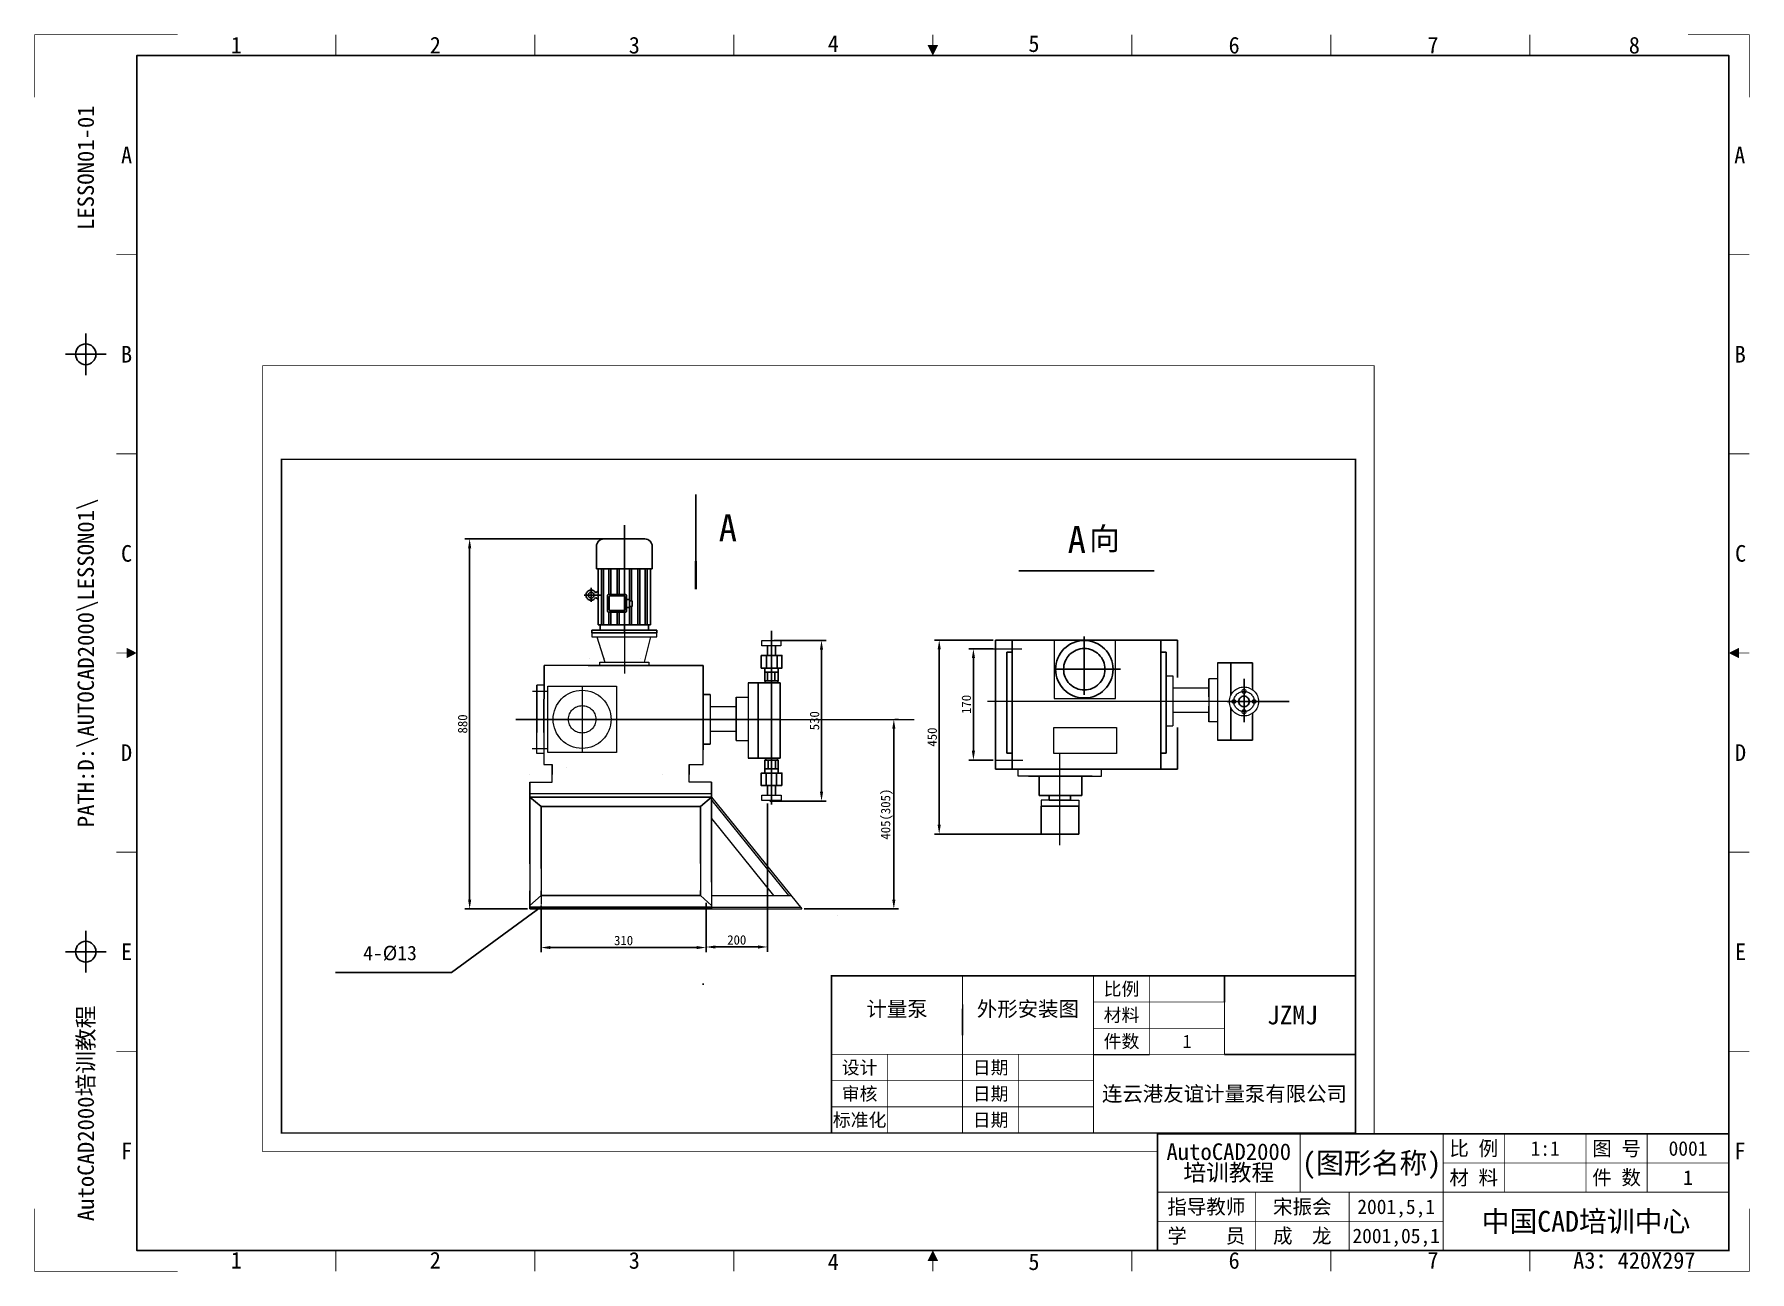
# Paper-space layout 'A3-Hor' of a CAD drawing. Header units: millimetres. Extents: x 0 to 402, y 0 to 290.
# The model-space entities are those that its viewports show. They can reach past a viewport. Long polylines and large blocks are cut down to what shows.
import ezdxf
from ezdxf.enums import TextEntityAlignment as Align

# ---------------------------------------------------------------- set-up
doc = ezdxf.new("R2010")
doc.units = ezdxf.units.MM
doc.header["$PDMODE"] = 35
doc.linetypes.add('CENTER', pattern=[0.82, 0.7, -0.04, 0.04, -0.04])
doc.layers.add('01-轮廓线', color=7, linetype='Continuous', lineweight=35)
doc.layers.add('04-标注', color=3, linetype='Continuous', lineweight=20)
for name, color, linetype in [('05-文字', 5, 'Continuous'), ('2', 4, 'Continuous'), ('5', 1, 'CENTER'), ('标题栏', 7, 'Continuous')]:
    doc.layers.add(name, color=color, linetype=linetype)
doc.layers.add('视口', color=6, linetype='Continuous', plot=False)
doc.styles.add('S', font='SimSun.ttf')
doc.styles.add('宋体', font='SimSun.ttf')
doc.dimstyles.new('ISO-25', dxfattribs={"dimtxt": 2.5, "dimasz": 2.5, "dimexe": 1.25, "dimexo": 0.625, "dimtad": 1, "dimtxsty": 'Standard', "dimcen": 2.5, "dimadec": 0, "dimazin": 0, "dimtfac": 1, "dimtmove": 0, "dimatfit": 3, "dimfxl": 0, "dimarcsym": 0})

# ---------------------------------------------------------------- blocks, each defined once
blk = doc.blocks.new('A3-Hor标题栏')
at = {"color": 1}
for p, q in [((12.5, 215.25), (12.5, 225.25)), ((17.5, 220.25), (7.5, 220.25)), ((12.5, 81.75), (12.5, 71.75)), ((17.5, 76.75), (7.5, 76.75))]:
    blk.add_line(p, q, dxfattribs=at)
at = {"const_width": 0.2}
for points in [[(35, 297), (0, 297), (0, 282)], [(73.75, 292), (73.75, 297)], [(122.5, 292), (122.5, 297)], [(171.25, 292), (171.25, 297)], [(220, 292), (220, 297)], [(268.75, 292), (268.75, 297)], [(317.5, 292), (317.5, 297)], [(366.25, 292), (366.25, 297)], [(420, 282), (420, 297), (405, 297)], [(25, 244.17), (20, 244.17)], [(415, 244.17), (420, 244.17)], [(25, 196.33), (20, 196.33)], [(415, 196.33), (420, 196.33)], [(25, 148.5), (20, 148.5)], [(415, 148.5), (420, 148.5)], [(25, 100.67), (20, 100.67)], [(415, 100.67), (420, 100.67)], [(25, 52.83), (20, 52.83)], [(415, 52.83), (420, 52.83)], [(310, 19), (310, 33)], [(345, 5), (345, 33)], [(360, 19), (360, 33)], [(380, 19), (380, 33)], [(395, 19), (395, 33)], [(345, 26), (415, 26)], [(275, 19), (415, 19)], [(299, 5), (299, 19)], [(322, 5), (322, 19)], [(0, 15), (0, 0), (35, 0)], [(405, 0), (420, 0), (420, 15)], [(275, 12), (345, 12)], [(73.75, 5), (73.75, 0)], [(122.5, 5), (122.5, 0)], [(171.25, 5), (171.25, 0)], [(220, 5), (220, 0)], [(268.75, 5), (268.75, 0)], [(317.5, 5), (317.5, 0)], [(325, 5), (320, 5)], [(366.25, 5), (366.25, 0)]]:
    blk.add_lwpolyline(points, dxfattribs=at)
for points in [[(220, 294.5, 2.5, 0, 0), (220, 292, 0, 0, 0)], [(22.5, 148.5, 2.5, 0, 0), (25, 148.5, 0, 0, 0)], [(417.5, 148.5, 2.5, 0, 0), (415, 148.5, 0, 0, 0)], [(220, 2.5, 2.5, 0, 0), (220, 5, 0, 0, 0)]]:
    blk.add_lwpolyline(points, format="xyseb")
for points, const_width in [([(415, 5), (415, 292), (25, 292), (25, 5)], 0.2), ([(275, 5), (415, 5), (415, 33), (275, 33)], 0.4)]:
    blk.add_lwpolyline(points, close=True, dxfattribs=dict(const_width=const_width))
for centre in [(12.5, 220.25), (12.5, 76.75)]:
    blk.add_circle(centre, 2.5)
at = {"style": 'S'}
for s, height, p in [('4', 4, (195.62, 294.86)), ('5', 4, (244.77, 294.86)), ('1', 4, (49.38, 294.5)), ('2', 4, (98.13, 294.5)), ('3', 4, (146.88, 294.5)), ('6', 4, (293.81, 294.5)), ('7', 4, (342.52, 294.5)), ('8', 4, (391.85, 294.5)), ('A', 4, (22.5, 268.08)), ('A', 4, (417.66, 268.08)), ('B', 4, (22.5, 220.25)), ('B', 4, (417.79, 220.25)), ('C', 4, (22.5, 172.42)), ('C', 4, (417.88, 172.42)), ('D', 4, (22.5, 124.58)), ('D', 4, (417.86, 124.58)), ('E', 4, (22.5, 76.75)), ('E', 4, (417.86, 76.75)), ('F', 4, (22.5, 28.92)), ('比 例', 3.5, (352.5, 29.5)), ('图 号', 3.5, (387.5, 29.5)), ('F', 4, (417.74, 28.92)), ('材 料', 3.5, (352.5, 22.5)), ('件 数', 3.5, (387.5, 22.5)), ('指导教师', 3.5, (287, 15.5)), ('学    员', 3.5, (287, 8.5)), ('1', 4, (49.38, 2.66)), ('2', 4, (98.13, 2.66)), ('3', 4, (146.88, 2.61)), ('4', 4, (195.62, 2.3)), ('5', 4, (244.77, 2.3)), ('6', 4, (293.81, 2.61)), ('7', 4, (342.52, 2.66)), ('A3：420X297', 4, (391.85, 2.61))]:
    blk.add_text(s, height=height, dxfattribs=at).set_placement(p, align=Align.MIDDLE_CENTER)
at = {"insert": (292.5, 26), "char_height": 4, "width": 35, "attachment_point": 5, "line_spacing_factor": 0.75}
blk.add_mtext('{\\f宋体|b0|i0|c134|p2;AutoCAD2000\\P培训教程}', dxfattribs=at)
at = {"color": 5, "style": '宋体'}
for tag, p in [('LESSON01-01', (12.5, 250.09)), ('PATH:D:\\AUTOCAD2000\\LESSON01\\', (12.5, 106.65)), ('AUTOCAD2000培训教程', (12.5, 12.05))]:
    blk.add_attdef(tag, text='', height=4, rotation=90, dxfattribs=at).set_placement(p, align=Align.MIDDLE_LEFT)
at = {"color": 5, "style": 'S'}
for tag, height, p in [('(图形名称)', 5, (327.5, 26)), ('(比例)', 3.5, (370, 29.5)), ('(图号)', 3.5, (405, 29.5)), ('(材料)', 3.5, (370, 22.5)), ('(件数)', 3.5, (405, 22.5)), ('(教师签名)', 3.5, (310.5, 15.5)), ('(日期1)', 3.5, (333.5, 15.5)), ('(单位名称)', 5, (380, 12)), ('(学员签名)', 3.5, (310.5, 8.5)), ('（日期2）', 3.5, (333.5, 8.5))]:
    blk.add_attdef(tag, text='', height=height, dxfattribs=at).set_placement(p, align=Align.MIDDLE_CENTER)
blk = doc.blocks.new('*D9')
at = {"color": 0, "lineweight": -2}
for p, q in [((149.4, 81.79), (149.4, 68.56)), ((105.31, 75.86), (105.31, 68.56)), ((146.9, 69.81), (107.81, 69.81))]:
    blk.add_line(p, q, dxfattribs=at)
at = {"color": 0}
for points in [[(107.81, 70.23), (107.81, 69.4), (105.31, 69.81)], [(146.9, 70.23), (146.9, 69.4), (149.4, 69.81)]]:
    blk.add_solid(points, dxfattribs=at)
at = {"layer": 'Defpoints', "color": 0}
for p in [(149.4, 82.42), (105.31, 76.49), (105.31, 69.81)]:
    blk.add_point(p, dxfattribs=at)
at = {"color": 0, "insert": (127.36, 71.69), "char_height": 2.5, "attachment_point": 5}
blk.add_mtext('\\A1;310', dxfattribs=at)
blk = doc.blocks.new('*D10')
at = {"layer": '04-标注', "color": 0, "lineweight": -2}
for p, q in [((226.17, 149.66), (219.6, 149.66)), ((220.85, 147.16), (220.85, 122.37)), ((226.17, 119.87), (219.6, 119.87))]:
    blk.add_line(p, q, dxfattribs=at)
at = {"layer": '04-标注', "color": 0}
for points in [[(220.44, 147.16), (221.27, 147.16), (220.85, 149.66)], [(220.44, 122.37), (221.27, 122.37), (220.85, 119.87)]]:
    blk.add_solid(points, dxfattribs=at)
at = {"layer": 'Defpoints', "color": 0}
for p in [(226.79, 149.66), (220.85, 119.87), (226.79, 119.87)]:
    blk.add_point(p, dxfattribs=at)
at = {"layer": '04-标注', "color": 0, "insert": (218.98, 134.77), "char_height": 2.5, "attachment_point": 5, "rotation": 90}
blk.add_mtext('\\A1;170', dxfattribs=at)
blk = doc.blocks.new('*D11')
at = {"layer": '04-标注', "color": 0, "lineweight": -2}
for p, q in [((199.86, 130.78), (200.84, 130.78)), ((199.59, 128.28), (199.59, 82.62)), ((175.59, 80.12), (200.84, 80.12))]:
    blk.add_line(p, q, dxfattribs=at)
at = {"layer": '04-标注', "color": 0}
for points in [[(199.17, 128.28), (200, 128.28), (199.59, 130.78)], [(199.17, 82.62), (200, 82.62), (199.59, 80.12)]]:
    blk.add_solid(points, dxfattribs=at)
at = {"layer": 'Defpoints', "color": 0}
for p in [(199.23, 130.78), (174.96, 80.12), (199.59, 80.12)]:
    blk.add_point(p, dxfattribs=at)
at = {"layer": '04-标注', "color": 0, "insert": (197.71, 105.45), "char_height": 2.5, "attachment_point": 5, "rotation": 90}
blk.add_mtext('\\A1;405(305)', dxfattribs=at)
blk = doc.blocks.new('*D12')
at = {"layer": '04-标注', "color": 0, "lineweight": -2}
for p, q in [((126.94, 178.98), (84.98, 178.98)), ((86.23, 82.62), (86.23, 176.48)), ((101.7, 80.12), (84.98, 80.12))]:
    blk.add_line(p, q, dxfattribs=at)
at = {"layer": '04-标注', "color": 0}
for points in [[(85.81, 176.48), (86.65, 176.48), (86.23, 178.98)], [(85.81, 82.62), (86.65, 82.62), (86.23, 80.12)]]:
    blk.add_solid(points, dxfattribs=at)
at = {"layer": 'Defpoints', "color": 0}
for p in [(86.23, 178.98), (127.57, 178.98), (102.32, 80.12)]:
    blk.add_point(p, dxfattribs=at)
at = {"layer": '04-标注', "color": 0, "insert": (84.36, 129.55), "char_height": 2.5, "attachment_point": 5, "rotation": 90}
blk.add_mtext('\\A1;880', dxfattribs=at)
blk = doc.blocks.new('*D13')
at = {"layer": '04-标注', "color": 0, "lineweight": -2}
for p, q in [((226.17, 151.97), (210.46, 151.97)), ((211.71, 149.47), (211.71, 102.6)), ((243.35, 100.1), (210.46, 100.1))]:
    blk.add_line(p, q, dxfattribs=at)
at = {"layer": '04-标注', "color": 0}
for points in [[(211.29, 149.47), (212.13, 149.47), (211.71, 151.97)], [(211.29, 102.6), (212.13, 102.6), (211.71, 100.1)]]:
    blk.add_solid(points, dxfattribs=at)
at = {"layer": 'Defpoints', "color": 0}
for p in [(226.79, 151.97), (211.71, 100.1), (243.97, 100.1)]:
    blk.add_point(p, dxfattribs=at)
at = {"layer": '04-标注', "color": 0, "insert": (209.84, 126.04), "char_height": 2.5, "attachment_point": 5, "rotation": 90}
blk.add_mtext('\\A1;450', dxfattribs=at)
blk = doc.blocks.new('*D18')
at = {"color": 0, "lineweight": -2}
for p, q in [((167.52, 151.88), (181.51, 151.88)), ((180.26, 149.38), (180.26, 111.44)), ((166.44, 108.94), (181.51, 108.94))]:
    blk.add_line(p, q, dxfattribs=at)
at = {"color": 0}
for points in [[(179.84, 149.38), (180.68, 149.38), (180.26, 151.88)], [(179.84, 111.44), (180.68, 111.44), (180.26, 108.94)]]:
    blk.add_solid(points, dxfattribs=at)
at = {"layer": 'Defpoints', "color": 0}
for p in [(166.9, 151.88), (165.82, 108.94), (180.26, 108.94)]:
    blk.add_point(p, dxfattribs=at)
at = {"color": 0, "insert": (178.39, 130.41), "char_height": 2.5, "attachment_point": 5, "rotation": 90}
blk.add_mtext('\\A1;530', dxfattribs=at)
blk = doc.blocks.new('*D23')
at = {"layer": '04-标注', "color": 0, "lineweight": -2}
for p, q in [((165.82, 108.32), (165.82, 68.71)), ((149.4, 74.55), (149.4, 68.71)), ((163.32, 69.96), (151.9, 69.96))]:
    blk.add_line(p, q, dxfattribs=at)
at = {"layer": '04-标注', "color": 0}
for points in [[(151.9, 70.38), (151.9, 69.54), (149.4, 69.96)], [(163.32, 70.38), (163.32, 69.54), (165.82, 69.96)]]:
    blk.add_solid(points, dxfattribs=at)
at = {"layer": 'Defpoints', "color": 0}
for p in [(165.82, 108.94), (149.4, 75.18), (149.4, 69.96)]:
    blk.add_point(p, dxfattribs=at)
at = {"layer": '04-标注', "color": 0, "insert": (157.61, 71.83), "char_height": 2.5, "attachment_point": 5}
blk.add_mtext('\\A1;200', dxfattribs=at)

msp = doc.modelspace()

# ---------------------------------------------------------------- linework, layer by layer
at = {"color": 0}
for p, q in [((146.671, 190.87), (146.671, 173.017)), ((127.57, 153.876), (127.57, 182.637)), ((233.028, 170.414), (269.134, 170.414)), ((118.897, 154.57), (118.897, 153.876)), ((134.77, 153.876), (120.37, 153.876)), ((136.242, 153.876), (136.242, 154.57)), ((166.897, 140.511), (166.897, 154.425)), ((166.897, 147.843), (166.897, 152.887)), ((226.793, 151.972), (226.793, 117.491)), ((226.793, 151.972), (270.938, 151.972)), ((231.222, 151.972), (231.222, 117.491)), ((250.478, 152.948), (250.478, 137.334)), ((264.311, 151.972), (275.367, 151.972)), ((270.938, 151.972), (270.938, 117.491)), ((275.367, 141.941), (275.367, 151.972)), ((118.161, 147.033), (118.161, 147.033)), ((122.321, 147.033), (122.321, 147.033)), ((122.321, 147.033), (122.321, 147.033)), ((131.986, 147.033), (131.986, 147.033)), ((131.986, 147.033), (131.986, 147.033)), ((165.575, 144.471), (165.575, 147.843)), ((165.817, 147.843), (165.817, 150.412)), ((166.897, 149.638), (166.897, 111.927)), ((166.897, 147.843), (166.897, 143.347)), ((167.977, 147.843), (167.977, 150.412)), ((168.368, 144.471), (168.368, 147.843)), ((229.782, 148.762), (229.782, 121.708)), ((229.782, 148.762), (229.782, 121.708)), ((229.782, 148.762), (231.222, 148.762)), ((229.782, 148.762), (229.782, 121.708)), ((270.938, 148.762), (272.378, 148.762)), ((272.378, 148.762), (272.378, 121.708)), ((106.059, 127.245), (106.141, 145.158)), ((117.922, 145.128), (137.217, 145.128)), ((127.731, 145.128), (148.655, 145.128)), ((148.655, 145.128), (148.655, 128.365)), ((148.655, 145.128), (148.655, 143.208)), ((165.076, 143.347), (165.076, 144.471)), ((165.852, 143.347), (165.852, 141.046)), ((166.897, 144.222), (166.897, 117.342)), ((166.897, 142.812), (166.897, 139.28)), ((167.78, 143.347), (167.78, 141.046)), ((168.718, 143.347), (168.718, 144.471)), ((250.478, 144.165), (242.798, 144.165)), ((250.478, 144.165), (260.157, 144.165)), ((275.367, 144.242), (275.367, 141.941)), ((286.071, 145.869), (293.435, 145.869)), ((289.604, 145.869), (289.604, 137.139)), ((291.451, 145.869), (295.463, 145.869)), ((295.463, 145.869), (295.463, 140.01)), ((104.191, 127.245), (104.191, 139.907)), ((148.655, 139.377), (148.655, 122.614)), ((148.655, 139.377), (148.655, 137.457)), ((160.694, 140.511), (169.196, 140.511)), ((160.694, 140.511), (169.196, 140.511)), ((163.337, 140.511), (163.337, 120.397)), ((165.232, 141.046), (165.232, 140.511)), ((165.364, 141.046), (167.284, 141.046)), ((168.591, 141.046), (168.591, 140.511)), ((169.196, 140.511), (169.196, 120.397)), ((283.744, 141.648), (283.744, 136.757)), ((293.164, 135.549), (293.164, 141.59)), ((293.164, 141.59), (293.164, 130.052)), ((295.463, 140.671), (295.463, 139.32)), ((148.655, 137.457), (150.466, 137.457)), ((157.477, 136.706), (157.477, 125.159)), ((283.744, 134.34), (283.744, 130.1)), ((288.689, 135.549), (297.638, 135.548)), ((289.604, 133.963), (289.604, 125.229)), ((295.803, 135.549), (305.208, 135.549)), ((169.206, 130.782), (98.586, 130.782)), ((275.367, 117.491), (275.367, 128.591)), ((295.463, 131.786), (295.463, 129.217)), ((295.463, 131.087), (295.463, 125.229)), ((150.466, 124.107), (148.655, 124.107)), ((286.071, 125.229), (293.435, 125.229)), ((291.451, 125.229), (295.463, 125.229)), ((169.196, 120.397), (160.694, 120.397)), ((160.694, 120.397), (169.196, 120.397)), ((165.35, 119.862), (165.35, 120.397)), ((166.013, 117.56), (166.013, 119.862)), ((166.897, 118.096), (166.897, 121.628)), ((167.941, 117.56), (167.941, 119.862)), ((168.466, 119.862), (168.466, 120.397)), ((229.782, 121.708), (231.222, 121.708)), ((270.938, 121.708), (272.378, 121.708)), ((102.322, 116.044), (102.322, 116.044)), ((108.301, 118.747), (108.301, 116.044)), ((112.108, 117.964), (112.108, 117.964)), ((137.819, 116.044), (137.819, 116.044)), ((144.919, 118.747), (144.919, 116.044)), ((165.076, 117.56), (165.076, 116.436)), ((165.426, 116.436), (165.426, 113.065)), ((166.897, 113.065), (166.897, 117.56)), ((168.218, 116.436), (168.218, 113.065)), ((168.718, 117.56), (168.718, 116.436)), ((226.793, 117.491), (270.938, 117.491)), ((235.536, 117.491), (235.536, 117.491)), ((235.536, 115.571), (252.562, 115.571)), ((238.419, 115.571), (238.419, 113.677)), ((249.867, 110.469), (249.867, 115.571)), ((270.938, 117.491), (275.367, 117.491)), ((102.322, 111.936), (102.322, 113.99)), ((102.322, 111.936), (102.322, 110.016)), ((102.322, 111.75), (102.322, 92.148)), ((102.322, 110.016), (150.897, 110.016)), ((105.312, 107.456), (102.322, 110.016)), ((147.908, 107.456), (150.897, 110.016)), ((150.897, 113.99), (150.897, 111.936)), ((150.897, 113.99), (150.897, 110.016)), ((150.897, 110.016), (150.897, 87.294)), ((165.817, 113.065), (165.817, 110.438)), ((166.897, 113.065), (166.897, 108.02)), ((167.977, 113.065), (167.977, 110.438)), ((238.419, 113.677), (238.419, 110.469)), ((238.419, 110.469), (249.867, 110.469)), ((241.073, 110.469), (241.073, 109.178)), ((246.833, 110.469), (246.833, 109.178)), ((105.312, 90.934), (105.312, 107.456)), ((105.312, 107.456), (147.908, 107.456)), ((147.908, 107.456), (147.907, 92.235)), ((241.073, 109.178), (246.833, 109.178)), ((102.322, 84.971), (102.322, 80.117)), ((105.312, 83.757), (102.322, 81.077)), ((105.312, 83.757), (105.312, 84.971)), ((105.312, 83.757), (147.907, 83.757)), ((147.907, 85.058), (147.907, 83.757)), ((147.907, 83.757), (150.897, 81.077)), ((105.305, 80.679), (81.391, 63.13)), ((102.322, 80.117), (102.322, 81.077)), ((102.322, 80.617), (150.897, 80.617)), ((102.322, 80.117), (150.897, 80.117)), ((105.312, 81.077), (105.312, 71.903)), ((184.654, 78.349), (184.654, 78.349)), ((81.391, 63.13), (50.378, 63.13)), ((148.852, 60.007), (148.478, 60.007))]:
    msp.add_line(p, q, dxfattribs=at)
for points, const_width in [([(30.938, 15.253), (327.938, 15.253), (327.938, 225.253), (30.938, 225.253)], 0.2), ([(35.938, 20.253), (322.938, 20.253), (322.938, 200.253), (35.938, 200.253)], 0.4), ([(182.938, 20.253), (322.938, 20.253), (322.938, 62.253), (182.938, 62.253)], 0.4)]:
    msp.add_lwpolyline(points, close=True, dxfattribs=dict(const_width=const_width))
for points in [[(164.138, 147.843), (169.655, 147.843), (169.655, 144.471), (164.138, 144.471)], [(165.076, 143.347), (168.718, 143.347), (168.718, 141.046), (165.076, 141.046)], [(168.718, 117.56), (165.076, 117.56), (165.076, 119.862), (168.718, 119.862)], [(169.655, 113.065), (164.138, 113.065), (164.138, 116.436), (169.655, 116.436)], [(238.933, 107.588), (249.015, 107.588), (249.015, 100.104), (238.933, 100.104)]]:
    msp.add_lwpolyline(points, close=True, dxfattribs=at)
msp.add_lwpolyline([(217.938, 62.253, 0.2, 0.2, 0), (217.938, 20.253, 0.2, 0.2, 0)], format="xyseb")
at = {"const_width": 0.2}
for points in [[(252.938, 62.253), (252.938, 20.253)], [(267.938, 62.253), (267.938, 41.253)], [(287.938, 62.253), (287.938, 41.253)], [(287.938, 55.253), (252.938, 55.253)], [(287.938, 48.253), (252.938, 48.253)], [(322.938, 41.253), (182.938, 41.253)], [(197.938, 41.253), (197.938, 20.253)], [(232.938, 41.253), (232.938, 20.253)], [(252.938, 34.253), (182.938, 34.253)], [(252.938, 27.253), (182.938, 27.253)]]:
    msp.add_lwpolyline(points, dxfattribs=at)
at = {"color": 0}
for centre, radius in [((250.478, 144.165), 7.68), ((250.478, 144.165), 5.534), ((250.478, 144.165), 5.534), ((293.164, 135.553), 1.409)]:
    msp.add_circle(centre, radius, dxfattribs=at)
at = {"layer": '01-轮廓线', "color": 0}
msp.add_line((146.671, 173.017), (146.671, 165.578), dxfattribs=at)
at = {"layer": '04-标注'}
msp.add_line((322.938, 200.253), (322.938, 200.253), dxfattribs=at)
at = {"layer": '04-标注', "color": 0}
for p, q in [((118.897, 153.876), (118.897, 152.828)), ((118.897, 152.828), (136.242, 152.828)), ((120.23, 152.828), (122.388, 146.069)), ((127.57, 153.876), (127.57, 142.99)), ((132.958, 146.069), (134.676, 152.828)), ((136.242, 152.828), (136.242, 153.876)), ((242.412, 151.972), (242.412, 136.358)), ((258.82, 136.358), (258.82, 151.972)), ((226.168, 149.66), (233.791, 149.66)), ((117.922, 145.128), (106.141, 145.128)), ((121.026, 145.128), (121.026, 146.069)), ((121.026, 146.069), (134.11, 146.069)), ((134.11, 146.069), (134.11, 145.128)), ((272.548, 142.399), (274.102, 142.399)), ((274.102, 142.399), (274.102, 129.049)), ((286.071, 145.869), (286.071, 125.229)), ((103.051, 138.334), (107.117, 138.334)), ((106.117, 139.907), (104.191, 139.907)), ((116.284, 139.64), (116.284, 121.925)), ((160.694, 140.511), (160.694, 120.397)), ((283.744, 139.143), (274.102, 139.143)), ((286.071, 141.648), (283.744, 141.648)), ((295.463, 139.995), (295.463, 138.666)), ((150.466, 137.457), (150.466, 124.107)), ((150.466, 134.201), (157.477, 134.201)), ((157.477, 136.706), (160.694, 136.706)), ((290.201, 135.549), (224.644, 135.549)), ((242.412, 136.358), (258.82, 136.358)), ((283.744, 136.757), (283.744, 132.605)), ((125.452, 130.782), (99.521, 130.782)), ((125.452, 130.782), (204.984, 130.782)), ((148.655, 121.644), (148.655, 128.365)), ((272.548, 129.049), (274.102, 129.049)), ((283.744, 132.605), (274.102, 132.605)), ((286.071, 130.1), (283.744, 130.1)), ((295.463, 132.431), (295.463, 131.087)), ((104.191, 121.644), (104.191, 127.245)), ((106.059, 127.245), (106.059, 121.644)), ((150.466, 127.663), (157.477, 127.663)), ((157.477, 125.159), (160.694, 125.159)), ((102.962, 122.982), (107.117, 122.982)), ((106.059, 121.644), (104.191, 121.644)), ((106.059, 121.644), (106.059, 118.747)), ((148.655, 118.747), (148.655, 121.644)), ((226.793, 119.874), (234.051, 119.874)), ((243.974, 97.141), (243.974, 121.48)), ((106.059, 118.747), (108.301, 118.747)), ((108.301, 113.99), (108.301, 116.044)), ((144.919, 118.747), (148.655, 118.747)), ((144.919, 113.99), (144.919, 116.044)), ((232.806, 115.571), (232.806, 117.491)), ((235.536, 115.571), (232.806, 115.571)), ((252.562, 115.571), (255.042, 115.571)), ((255.042, 115.571), (255.042, 117.491)), ((102.322, 113.99), (108.301, 113.99)), ((102.322, 110.976), (150.897, 110.976)), ((150.897, 113.99), (144.919, 113.99)), ((150.897, 110.016), (174.964, 80.117)), ((150.897, 109.219), (171.392, 83.757)), ((241.073, 109.178), (238.933, 109.178)), ((238.933, 109.178), (238.933, 107.588)), ((246.833, 109.178), (249.015, 109.178)), ((249.015, 109.178), (249.015, 107.588)), ((150.897, 104.275), (167.413, 83.757)), ((102.322, 92.148), (102.322, 81.33)), ((147.907, 92.235), (147.907, 83.757)), ((105.312, 90.934), (105.312, 81.33)), ((150.897, 90.934), (150.897, 80.117)), ((150.897, 83.757), (172.034, 83.757)), ((150.897, 80.617), (174.562, 80.617)), ((150.897, 80.117), (174.964, 80.117)), ((182.938, 62.253), (182.938, 62.253)), ((182.938, 62.253), (182.938, 54.628)), ((217.938, 54.628), (217.938, 49.936)), ((217.938, 54.628), (217.938, 46.398)), ((217.938, 49.936), (217.938, 46.398)), ((252.938, 41.253), (267.938, 41.253)), ((252.938, 41.253), (267.938, 41.253))]:
    msp.add_line(p, q, dxfattribs=at)
for points in [[(164.276, 151.88), (169.418, 151.88), (169.418, 150.412), (164.276, 150.412)], [(107.117, 139.64), (125.452, 139.64), (125.452, 121.925), (107.117, 121.925)], [(242.331, 128.612), (259.117, 128.612), (259.117, 121.684), (242.331, 121.684)], [(164.326, 110.543), (169.467, 110.543), (169.467, 109.075), (164.326, 109.075)]]:
    msp.add_lwpolyline(points, close=True, dxfattribs=at)
for centre, radius in [((116.284, 130.782), 7.758), ((293.164, 135.549), 3.874), ((293.164, 135.553), 2.715), ((293.164, 138.267), 0.516), ((116.284, 130.782), 3.666), ((290.449, 135.549), 0.516), ((293.164, 132.838), 0.516), ((295.878, 135.548), 0.516)]:
    msp.add_circle(centre, radius, dxfattribs=at)
at = {"layer": '05-文字', "color": 0}
for p, q in [((287.938, 55.253), (287.938, 62.253)), ((217.938, 53.473), (217.938, 46.398)), ((322.938, 41.253), (287.938, 41.253))]:
    msp.add_line(p, q, dxfattribs=at)
at = {"layer": '2', "color": 0}
for p, q in [((122.097, 178.98), (127.57, 178.98)), ((133.042, 178.98), (127.57, 178.98)), ((120.113, 171.026), (120.113, 176.996)), ((135.027, 171.026), (135.027, 176.996)), ((120.113, 171.026), (127.57, 171.026)), ((120.546, 156.041), (120.546, 171.026)), ((121.435, 171.026), (121.435, 156.041)), ((121.983, 156.041), (121.983, 171.026)), ((123.437, 171.026), (123.437, 164.174)), ((123.986, 164.177), (123.986, 171.026)), ((125.664, 171.026), (125.664, 164.177)), ((126.213, 164.177), (126.213, 171.026)), ((135.027, 171.026), (127.57, 171.026)), ((128.926, 162.435), (128.926, 171.026)), ((129.475, 171.026), (129.475, 162.435)), ((131.153, 156.041), (131.153, 171.026)), ((131.702, 171.026), (131.702, 156.041)), ((133.156, 156.041), (133.156, 171.026)), ((133.705, 171.026), (133.705, 156.041)), ((134.593, 156.041), (134.593, 171.026)), ((119.881, 164.613), (120.546, 165.046)), ((119.881, 163.306), (120.546, 162.872)), ((123.057, 163.744), (123.057, 159.829)), ((127.721, 164.177), (123.49, 164.177)), ((123.49, 163.484), (123.49, 160.089)), ((127.461, 163.744), (123.751, 163.744)), ((127.721, 160.089), (127.721, 163.484)), ((128.155, 159.829), (128.155, 163.744)), ((128.155, 162.827), (128.914, 162.827)), ((128.914, 160.641), (128.155, 160.641)), ((128.914, 162.827), (128.914, 160.641)), ((128.914, 162.435), (129.617, 162.435)), ((129.617, 160.935), (128.914, 160.935)), ((128.926, 156.041), (128.926, 160.935)), ((129.475, 160.935), (129.475, 156.041)), ((129.617, 162.435), (129.617, 160.935)), ((120.546, 156.041), (134.593, 156.041)), ((121.115, 154.57), (121.115, 156.041)), ((123.437, 159.399), (123.437, 156.041)), ((123.49, 159.395), (127.721, 159.395)), ((123.751, 159.829), (127.461, 159.829)), ((123.986, 156.041), (123.986, 159.395)), ((125.664, 159.356), (125.664, 156.041)), ((126.213, 156.041), (126.213, 159.356)), ((134.025, 154.57), (134.025, 156.041)), ((118.897, 154.57), (136.242, 154.57)), ((118.897, 153.876), (136.242, 153.876))]:
    msp.add_line(p, q, dxfattribs=at)
msp.add_circle((118.685, 163.959), 0.768, dxfattribs=at)
for centre, radius, start, end in [((122.097, 176.996), 1.984, 90, 180), ((133.042, 176.996), 1.984, 0, 90), ((118.685, 163.959), 1.362, 28.65939, 331.34061), ((123.49, 163.744), 0.434, 90, 180), ((123.751, 163.484), 0.26, 90, 180), ((127.461, 163.484), 0.26, 360, 90), ((127.721, 163.744), 0.434, 0, 90), ((123.49, 159.829), 0.434, 180, 270), ((123.751, 160.089), 0.26, 180, 270), ((127.461, 160.089), 0.26, 270, 360), ((127.721, 159.829), 0.434, 270, 0)]:
    msp.add_arc(centre, radius, start, end, dxfattribs=at)
at = {"layer": '5', "color": 0}
for p, q in [((118.685, 162.198), (118.685, 165.874)), ((116.836, 163.959), (121.534, 163.959))]:
    msp.add_line(p, q, dxfattribs=at)

# ---------------------------------------------------------------- texts
at = {"color": 0, "style": 'S'}
for s, height, p in [('A', 7.2, (155.232, 181.944)), ('A', 7.2, (248.48, 178.803)), ('向', 6, (255.868, 179.059)), ('4-%%C13', 3.84, (64.95, 68.357))]:
    msp.add_text(s, height=height, dxfattribs=at).set_placement(p, align=Align.MIDDLE_CENTER)
at = {"style": 'S'}
for s, height, p in [('比例', 3.5, (260.438, 58.753)), ('材料', 3.5, (260.438, 51.753)), ('件数', 3.5, (260.438, 44.753)), ('设计', 3.5, (190.438, 37.753)), ('日期', 3.5, (225.438, 37.753)), ('审核', 3.5, (190.438, 30.753)), ('日期', 3.5, (225.438, 30.753)), ('连云港友谊计量泵有限公司', 4, (287.938, 30.753)), ('标准化', 3.5, (190.438, 23.753)), ('日期', 3.5, (225.438, 23.753))]:
    msp.add_text(s, height=height, dxfattribs=at).set_placement(p, align=Align.MIDDLE_CENTER)
at = {"layer": '04-标注', "color": 0, "style": 'S'}
for s, height, p in [('计量泵', 4, (200.438, 53.417)), ('外形安装图', 4, (235.406, 53.417)), ('JZMJ', 5, (306.099, 51.799)), ('1', 3.5, (277.938, 44.753))]:
    msp.add_text(s, height=height, dxfattribs=at).set_placement(p, align=Align.MIDDLE_CENTER)

# ---------------------------------------------------------------- dimensions: what is measured, and where the dimension line sits
at = {"color": 0}
dim = msp.add_linear_dim(base=(180.26, 108.942), p1=(166.897, 151.88), p2=(165.817, 108.942), angle=90, text='530', dimstyle='ISO-25', override={"dimtp": -0.009, "dimtm": 0.034, "dimtfac": 0.5, "dimtolj": 1}, dxfattribs=at)
dim.commit()
dim.dimension.update_dxf_attribs({"geometry": '*D18', "text_midpoint": (178.385, 130.411)})
dim = msp.add_linear_dim(base=(105.312, 69.815), p1=(149.402, 82.417), p2=(105.312, 76.49), text='310', dimstyle='ISO-25', override={"dimtp": -0.009, "dimtm": 0.034, "dimtfac": 0.5, "dimtolj": 1}, dxfattribs=at)
dim.commit()
dim.dimension.update_dxf_attribs({"geometry": '*D9', "text_midpoint": (127.357, 71.69)})
at = {"layer": '04-标注', "color": 0}
for base, p1, p2, text, picture, middle in [((86.231, 178.98), (102.322, 80.117), (127.57, 178.98), '880', '*D12', (84.356, 129.549)), ((211.711, 100.104), (226.793, 151.972), (243.974, 100.104), '450', '*D13', (209.836, 126.038)), ((220.855, 119.874), (226.793, 149.66), (226.793, 119.874), '170', '*D10', (218.98, 134.767)), ((199.587, 80.117), (199.233, 130.782), (174.964, 80.117), '405(305)', '*D11', (197.712, 105.45))]:
    dim = msp.add_linear_dim(base=base, p1=p1, p2=p2, angle=90, text=text, dimstyle='ISO-25', override={"dimtp": -0.009, "dimtm": 0.034, "dimtfac": 0.5, "dimtolj": 1}, dxfattribs=at)
    dim.commit()
    dim.dimension.update_dxf_attribs({"geometry": picture, "text_midpoint": middle})
dim = msp.add_linear_dim(base=(149.402, 69.96), p1=(165.817, 108.942), p2=(149.402, 75.178), text='200', dimstyle='ISO-25', override={"dimtp": -0.009, "dimtm": 0.034, "dimtfac": 0.5, "dimtolj": 1}, dxfattribs=at)
dim.commit()
dim.dimension.update_dxf_attribs({"geometry": '*D23', "text_midpoint": (157.609, 71.835)})

psp = doc.layouts.new('A3-Hor')

# ---------------------------------------------------------------- linework, layer by layer
at = {"layer": '视口'}
psp.add_lwpolyline([(23.89, 4.87), (262.84, 4.87), (262.84, 32.16), (396.65, 32.16), (396.65, 284.58), (23.89, 284.58)], close=True, dxfattribs=at)

# ---------------------------------------------------------------- block references
at = {"layer": '标题栏', "xscale": 0.9557857142857142, "yscale": 0.9745791245791245}
psp.add_blockref('A3-Hor标题栏', (0, 0), dxfattribs=at).add_auto_attribs({'PATH:D:\\AUTOCAD2000\\LESSON01\\': 'PATH:D:\\AUTOCAD2000\\LESSON01\\', 'AUTOCAD2000培训教程': 'AutoCAD2000培训教程', 'LESSON01-01': 'LESSON01-01', '(图形名称)': '(图形名称)', '(日期1)': '2001,5,1', '（日期2）': '2001,05,1', '(学员签名)': '成  龙', '(教师签名)': '宋振会', '(图号)': '0001', '(件数)': '1', '(单位名称)': '中国CAD培训中心', '(比例)': '1:1'})

# ---------------------------------------------------------------- viewports
at = {"layer": '视口'}
vp = psp.add_viewport(center=(210.27, 144.72), size=(372.76, 279.7042), view_center_point=(210, 148.5), view_height=319.24325, dxfattribs=at)
vp.dxf.flags = 0x10000  # cut along an outline
vp.dxf.clipping_boundary_handle = psp.add_lwpolyline([(23.89, 4.87), (262.84, 4.87), (262.84, 32.16), (396.65, 32.16), (396.65, 284.58), (23.89, 284.58)], format="xyb", close=True, dxfattribs={"invisible": 1}).dxf.handle

doc.saveas('drawing.dxf')
